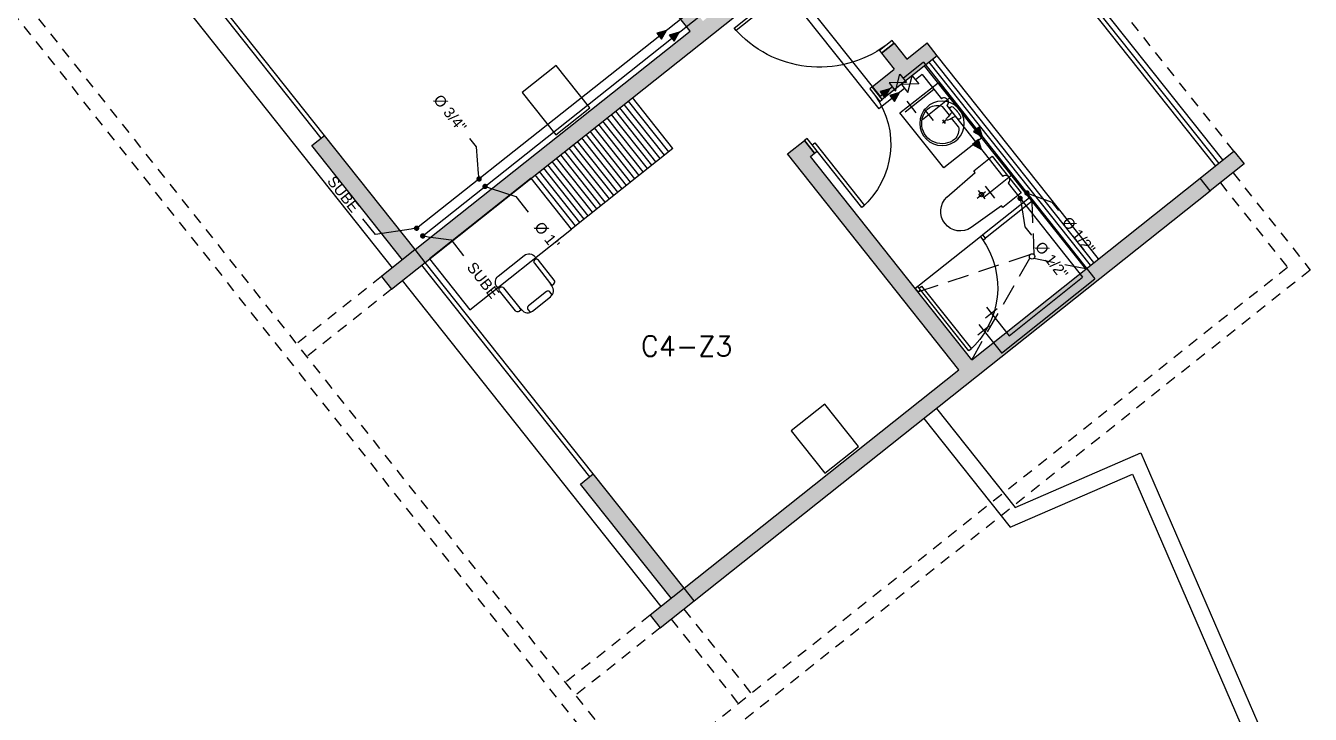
# Model space of a CAD drawing. Header units: metres. Extents: x 51 to 18146, y -212 to 18074.
# Drawn here: x 3291.53 to 3306.57, y 2234.48 to 2242.54 of the extents above; entities that cross this region are included whole.
import ezdxf
from ezdxf import colors
from ezdxf.entities.mleader import LeaderData, LeaderLine
from ezdxf.math import Vec2, Vec3

# ---------------------------------------------------------------- set-up
doc = ezdxf.new("R2010")
doc.units = ezdxf.units.M
doc.linetypes.add('DASHED2', pattern=[0.375, 0.25, -0.125])
doc.linetypes.add('HIDDEN2', pattern=[0.1875, 0.125, -0.0625])
doc.layers.get('0').update_dxf_attribs({"color": 250})
for name, color, linetype in [('AGUA_CALIENTE', 1, 'Continuous'), ('AGUA_FRIA', 5, 'Continuous'), ('NO', 250, 'Continuous')]:
    doc.layers.add(name, color=color, linetype=linetype)
doc.layers.get('0').freeze()
doc.styles.add('ROMANS', font='romans', dxfattribs={"height": 0.13})
doc.styles.get("Standard").update_dxf_attribs({"font": 'arial.ttf'})

# ---------------------------------------------------------------- blocks, each defined once
blk = doc.blocks.new('Silla de escritorio 2')
for points in [[(4.068329749366641, 0.660517147558783), (4.068297100695327, 0.6605121246862731, -0.4142135623730951), (4.068207100695326, 0.660602124686273), (4.068207100695326, 0.6609921246862731, -0.4142135623730945), (4.068297100695327, 0.6610821246862731), (4.068329749366641, 0.661077101813763)], [(4.068651834279518, 0.6605666990838409), (4.068687100695327, 0.6605721246862731, 0.4142135623730951), (4.068777100695326, 0.6606621246862731), (4.068777100695326, 0.660932124686273, 0.4142135623730945), (4.068687100695327, 0.661022124686273), (4.068651834279518, 0.6610275502887051)], [(4.068771953509068, 0.660962124686273), (4.068729527102197, 0.660962124686273, 0.4142135623730948), (4.068699527102197, 0.660932124686273), (4.068699527102197, 0.6606621246862731, 0.414213562373095), (4.068729527102197, 0.660632124686273), (4.068771953509068, 0.660632124686273)]]:
    blk.add_lwpolyline(points, format="xyb")
for points in [[(4.068652503220555, 0.6610875502887053), (4.068352503220554, 0.6610875502887053, 1), (4.068352503220554, 0.6610275502887051), (4.068682503220554, 0.6610275502887051), (4.068682503220554, 0.661057550288705, 0.4142135623730951)], [(4.068682503220554, 0.6605666990838409), (4.068682503220554, 0.660536699083841, -0.4142135623730951), (4.068652503220555, 0.660506699083841), (4.068352503220554, 0.660506699083841, -1), (4.068352503220554, 0.6605666990838409)]]:
    blk.add_lwpolyline(points, format="xyb", close=True)
blk = doc.blocks.new('B3')
for p, q in [((-0.0001959999999999, -0.000219), (-0.0002059999999999, -0.000219)), ((0.0002059999999999, -0.000219), (0.0001959999999999, -0.000219)), ((-5.03486358102e-05, -0.0003), (5.03486358102e-05, -0.0003)), ((0, -0.0003503486358102), (0, -0.0002520082186106))]:
    blk.add_line(p, q)
blk.add_lwpolyline([(-0.0002159999999999, -0.000219), (-0.0002159999999999, 0), (0.0002160000000001, -1e-16), (0.0002159999999999, -0.000219), (0.0001959999999999, -0.000219), (0.0001799892737781, -0.0005637399269904, -0.9237221169889476), (-0.0001799892737781, -0.0005637399269904), (-0.0001959999999999, -0.000219)], format="xyb", close=True)
blk.add_circle((0, -0.0003), 2e-05)
blk = doc.blocks.new('B1')
for p, q in [((-0.0001415971398017, -0.000124), (-1.94043751167e-05, -0.000124)), ((-6.29496485749e-05, -7.67153968206e-05), (-3.93239013624e-05, -7.67153968206e-05)), ((1.94043751169e-05, -0.000124), (0.0001415971398017, -0.000124)), ((3.93239013652e-05, -7.67153968206e-05), (6.29496485751e-05, -7.67153968206e-05)), ((-2.51743179051e-05, -0.0002115), (2.51743179051e-05, -0.0002115)), ((0, -0.0002366743179051), (0, -0.0001875041093053))]:
    blk.add_line(p, q)
for centre, radius in [((0, -0.0002415), 0.0002415), ((0, -0.0002115), 1e-05)]:
    blk.add_circle(centre, radius)
for centre, radius, start, end in [((-6.12184111592e-05, -0.0002645774370347), 0.0001619344182731, 119.7598619139509, 171.8068264297613), ((-6.29496485749e-05, -5.69062837552e-05), 1.98091130654e-05, 103.3836773934596, 270.0000000001693), ((0, -0.0004192787741239), 0.0003875729818072, 79.96494119364827, 100.0350588063517), ((-3.93239013624e-05, -8.8660146477e-05), 1.19447496565e-05, 18.09535504619785, 90), ((-0.0005623570317512, -0.0002226317528119), 0.0005518385724188, 6.022547126617019, 14.44770311294825), ((0.0005623570317487, -0.0002226317528118), 0.000551838572416, 165.5522968869096, 173.9774528733635), ((3.93239013652e-05, -8.8660146477e-05), 1.19447496565e-05, 90, 161.9046449536466), ((6.29496485751e-05, -5.69062837552e-05), 1.98091130654e-05, 270, 76.61632260654042), ((6.12184111592e-05, -0.0002645774370347), 0.0001619344182731, 8.193173570238732, 60.24013808604904), ((0, -0.0002415), 0.0002215, 179.9999989439899, 8.194265055e-07), ((0, -0.0001657729052949), 1.36040385439e-05, 175.6157637962072, 4.384236203792757)]:
    blk.add_arc(centre, radius, start, end)
blk = doc.blocks.new('*U144')
for points in [[(0.0299999978067355, 0.8150000002444722), (0.0300000000279397, 0.0750000011175871), (0.0600000000558794, 0.0750000011175871), (0.0599999986495823, 0.8150000021071173)], [(0.0299999995622784, 0), (0, 0), (-1.0477379e-09, 0.1499999966472387), (0.0299999982817098, 0.150000000372529)], [(0.7999999995320105, 2.104789e-09), (0.7699999995040708, 2.421439e-10), (0.7699999983399176, 0.1499999987520277), (0.7999999981350266, 0.1499999987520277)]]:
    blk.add_lwpolyline(points, close=True)
blk.add_arc((-0.0031060422485219, 0.0418939605297724), 0.7738145518450112, 2.452028918829242, 87.5479712191086)
blk = doc.blocks.new('*U118')
for points in [[(-3.1739649e-09, 0.1499999947845928), (0.0299999968539748, 0.1499999967526707), (0.0299999985452919, -1.7572132e-09), (-1.2498171e-09, -1.862646e-09)], [(1.029999997147341, 0.150000000267097), (1.059999996709619, 0.1500000003725298), (1.059999998284521, 3.7252911e-09), (1.029999998955073, -1.05432e-10)], [(1.030000002438748, -0.9250000003289492), (1.029999996945262, 0.0749999991495099), (0.9999999969173224, 0.0749999990440772), (1.000000001595901, -0.9250000022970272)]]:
    blk.add_lwpolyline(points, close=True)
blk.add_arc((1.074737891383378, 0.1197378916814813), 1.045695340698735, 182.452029120191, 267.5479714204704)
blk = doc.blocks.new('*U93')
for points in [[(0.2599999973709028, 0.094999998063903), (0.2899999973988425, 0.0950000000319809), (0.2899999987035729, 0.0549999991006583), (0.2599999989084639, 0.0549999989952255)], [(1.030000001767141, -0.6649999999773748), (1.029999996945262, 0.0749999991495099), (0.9999999969173222, 0.0749999990440772), (1.000000000924294, -0.6650000019454528)], [(1.029999997340634, 0.0950000019434777), (1.059999996902913, 0.0950000020489105), (1.059999998091228, 0.0550000039115556), (1.02999999876178, 0.0550000000808325)]]:
    blk.add_lwpolyline(points, close=True)
blk.add_arc((1.063106039105374, 0.1081060398536734), 0.7738145518450109, 182.452029120191, 267.5479714204703)
blk = doc.blocks.new('PUNTO_AGUA_CALIENTE')
at = {"layer": 'AGUA_CALIENTE'}
for p, q in [((0.2818822718510491, 0.4581205385224662), (0.2818822718510491, 0.4582887856466023)), ((0.281847712079875, 0.4581567750627264), (0.2819168316222233, 0.4581567750627264))]:
    blk.add_line(p, q, dxfattribs=at)
blk = doc.blocks.new('PUNTO_AGUA_FRIA')
at = {"layer": 'AGUA_FRIA'}
for p, q in [((0.282150902170877, 0.4581205385224662), (0.282150902170877, 0.4582887856466023)), ((0.282116342399703, 0.4581567750627264), (0.2821854619420512, 0.4581567750627264))]:
    blk.add_line(p, q, dxfattribs=at)
blk = doc.blocks.new('VALV_AGUA_CALIENTE')
blk.add_lwpolyline([(0.2823402352111088, 0.4577852973658544), (0.2823402352111088, 0.457689008182271), (0.2824681809542844, 0.4577852973658544), (0.2824681809542844, 0.457689008182271), (0.2823402352111088, 0.4577852973658544)])
blk = doc.blocks.new('VALV_AGUA_FRIA')
at = {"layer": 'AGUA_FRIA'}
blk.add_lwpolyline([(0.2827323578976298, 0.4577938956379116), (0.2827323578976298, 0.4576976064543282), (0.2828603036408054, 0.4577938956379116), (0.2828603036408054, 0.4576976064543282), (0.2827323578976298, 0.4577938956379116)], dxfattribs=at)
blk = doc.blocks.new('_Dot')
at = {"color": 0, "linetype": 'ByBlock', "lineweight": -2}
blk.add_line((-0.5, 0), (-1, 0), dxfattribs=at)
at = {"color": 0, "linetype": 'ByBlock', "const_width": 0.5}
blk.add_lwpolyline([(-0.25, 0, 1), (0.25, 0, 1)], format="xyb", close=True, dxfattribs=at)
blk = doc.blocks.new('PISO 1')
at = {"layer": 'NO', "true_color": 0x121212}
h = blk.add_hatch(color=250, dxfattribs=at)
h.dxf.hatch_style = 1
h.paths.add_polyline_path([(282.647303237422, 348.5217015385746), (282.7653370288337, 348.3730818201657), (282.3690177823439, 348.0583250502078), (282.2509839944567, 348.206944762358)])
h.paths.add_polyline_path([(273.8464397364544, 346.3792983329912), (273.9644735244708, 346.2306786178989), (273.5681542856954, 345.9159218419653), (273.4501204928835, 346.0645415592621)])
h.paths.add_polyline_path([(279.2958194016258, 350.7072130474411), (279.4138531877298, 350.5585933337984), (279.0175339437018, 350.2438365597824), (278.8995001545317, 350.3924562829402)])
h.paths.add_polyline_path([(287.6141682088274, 328.2301869574188), (287.7322020007058, 328.0815672393806), (288.1285212475333, 328.3963240126513), (288.0104874586754, 328.5449437241069)])
h.paths.add_polyline_path([(285.0079691205108, 345.5493162639553), (285.1260029100556, 345.4006965440636), (284.7296836638949, 345.0859397803041), (284.6116498769866, 345.2345594902634)])
h.paths.add_polyline_path([(276.3056301126376, 354.4722458194671), (276.4236639045161, 354.3236261014289), (276.0273446585756, 354.0088693288625), (275.9093108708967, 354.1574890472674)])
h.paths.add_polyline_path([(284.4666005014208, 332.1933793966153), (284.584634289904, 332.0447596818937), (284.9809535345734, 332.3595164504059), (284.8629197439661, 332.5081361724983)])
h.paths.add_polyline_path([(281.3190327887902, 336.1565718405685), (281.4370665783816, 336.0079521207138), (281.8333858223725, 336.3227088947765), (281.7153520314276, 336.4713286135561)])
h.paths.add_polyline_path([(278.1714650799845, 340.1197642816223), (278.2894988666007, 339.9711445654179), (278.6858181134747, 340.2859013387256), (278.5677843255407, 340.4345210508389)])
h.paths.add_polyline_path([(275.810789295715, 343.0921586155289), (275.928823083814, 342.9435388974575), (276.3251423292878, 343.2582956696533), (276.207108539871, 343.4069153836335)])
h.paths.add_polyline_path([(294.4506722555029, 333.6597389386223), (294.5687060411855, 333.5111192216765), (294.1723867985123, 333.196362451705), (294.0543530080796, 333.344982167923)])
h.paths.add_polyline_path([(291.3031045414349, 337.62293138151), (291.4211383313638, 337.4743116649681), (291.0248190849111, 337.1595548949634), (290.9067852998232, 337.3081746063684)])
h.paths.add_polyline_path([(288.155536827367, 341.5861238243978), (288.2735706182665, 341.4375041085506), (287.8772513747052, 341.1227473349052), (287.7592175848217, 341.2713670485148)])
h.paths.add_polyline_path([(285.1415282922573, 355.3498753718352), (285.2595620803192, 355.2012556538104), (284.8632428370045, 354.8864988893427), (284.7452090506001, 355.035118599626)])
h.paths.add_polyline_path([(282.151338963679, 359.1149081937103), (282.2693727516955, 358.966288478618), (281.8730535100012, 358.6515317064554), (281.7550197224514, 358.8001514219184)])
h.paths.add_polyline_path([(287.5022040749986, 352.377481042728), (287.6202378610654, 352.228861329132), (287.2239186199575, 351.9141045543144), (287.1058848313917, 352.062724272015)])
at = {"layer": 'NO', "true_color": 0x515152}
h = blk.add_hatch(color=251, dxfattribs=at)
h.dxf.hatch_style = 1
h.paths.add_polyline_path([(286.3018853739667, 339.8715915510118), (286.3412299661872, 339.8220516470091), (286.4898496908238, 339.9400854305793), (286.4505050904593, 339.9896253401403), (286.6882966349232, 340.1784793982493), (286.5702628470359, 340.3270991103996), (286.4216431313476, 340.2090653249544), (285.0840656793685, 339.1467612229496), (283.1955250523821, 341.5246766898221), (283.245064962535, 341.5640212838825), (283.1270311711233, 341.7126410022915), (282.9288715465194, 341.5552626147108), (284.9354459609264, 339.0287274353174), (281.7153521034832, 336.4713286677381), (281.8333858914997, 336.3227089526457)])
h.paths.add_polyline_path([(284.681722219448, 342.7050145809045), (284.5636884309715, 342.8536342975344), (284.3258970960767, 342.6647803999283), (284.1763876440955, 342.8530320351458), (284.0277679230288, 342.7349982423844), (284.1772773781384, 342.54674661262), (283.9196696577876, 342.3421545463257), (284.037703445804, 342.1935348312334)])
h.paths.add_polyline_path([(283.3422821978104, 343.9032780309131), (283.3029375925527, 343.9528179466352), (283.1543178758474, 343.8347841578704), (283.1936624736405, 343.7852442477135)])
h.paths.add_polyline_path([(282.7480882643749, 343.5121545634665), (282.6300535066155, 343.6607754976731), (278.5677843936519, 340.4345211109458), (278.6858181821351, 340.2859013962243)])
h.paths.add_polyline_path([(281.7153520956873, 336.471328658578), (280.6530479963699, 337.808906122891), (280.5044282833232, 337.6908723342157), (281.5667323753794, 336.3532948724325)])
h.paths.add_polyline_path([(289.4494530823978, 335.9083991066919), (289.4887976721098, 335.8588592067101), (289.6374173967931, 335.9768929903174), (289.5980727988903, 336.0264328958204), (289.8358643423753, 336.2152869561204), (289.7178305576715, 336.3639066708752), (288.2316333896199, 335.1835687800754), (286.3430927627256, 337.5614842440526), (286.3926326699033, 337.6008288417632), (286.2745988795077, 337.7494485579345), (286.0764392596993, 337.5920701681493), (288.0830136742354, 335.0655349858138), (284.8629198147136, 332.5081362226729), (284.9809536008176, 332.3595165090302)])
h.paths.add_polyline_path([(287.829289925424, 338.741822142551), (287.7112561422018, 338.8904418524692), (287.4734645993584, 338.7015877866655), (287.3239551351964, 338.8898394362617), (287.1753354136629, 338.7718056431297), (287.324844875563, 338.5835540067319), (287.067237436746, 338.3789621609872), (287.1852712247625, 338.2303424458949)])
h.paths.add_polyline_path([(284.8629197947463, 332.508136204303), (283.8006156910937, 333.8457136641074), (283.6519959774443, 333.7276798760952), (284.7143000743918, 332.3901024181204)])
h.paths.add_polyline_path([(288.0104875365843, 328.5449437908535), (286.9482018849362, 329.882521018683), (286.7995821712868, 329.7644872306707), (287.8618678162297, 328.4269100046708)])
h.paths.add_polyline_path([(294.1723941148605, 333.1963533740405), (294.0543530735194, 333.3449822228638), (291.3792011019129, 331.2203763328096), (289.4906604729314, 333.5982918041108), (289.5402003821964, 333.6376363944974), (289.4221665898058, 333.7862561150974), (289.2240069698681, 333.6288777282542), (291.2305813824918, 331.1023425473684), (288.0104947710695, 328.5449346522837), (288.1285285590035, 328.3963149401704)])
h.paths.add_polyline_path([(290.9768576420446, 334.7786296897404), (290.8588238525824, 334.927249406653), (290.6210323004867, 334.7383953515406), (290.4715228426115, 334.9266469941795), (290.3229031215447, 334.8086132014182), (290.4724125888352, 334.6203615572751), (290.2148050789318, 334.4157696550735), (290.3328388650358, 334.2671499414309)])
at = {"layer": 'NO'}
h = blk.add_hatch(color=256, dxfattribs=at)
h.dxf.hatch_style = 1
h.paths.add_polyline_path([(287.7467606084316, 334.9705372585543), (287.8052172536138, 335.0750083745885), (287.6902233126507, 335.0417249351068)])
h = blk.add_hatch(color=256, dxfattribs=at)
h.dxf.hatch_style = 1
h.paths.add_polyline_path([(287.8935965863018, 334.9473044098101), (287.9520532314839, 335.0517755258442), (287.8370592905675, 335.0184920863997)])
h = blk.add_hatch(dxfattribs=at)
h.set_pattern_fill('_USER', color=256, scale=0.0632629394249243, angle=128.4566051906233, pattern_type=0)
h.set_pattern_definition([(128.4566051906231, (-3230.610551166106, -3522.553065671008), (-0.0495399055272741, -0.0393445963892171), [])])
h.paths.add_polyline_path([(286.2194508199731, 333.3431294068939), (286.6915859798909, 332.7486505347212), (287.8805437082137, 333.6929208539341), (287.4084085565224, 334.2873997175695)])
h = blk.add_hatch(color=256, dxfattribs=at)
h.dxf.hatch_style = 1
h.paths.add_polyline_path([(290.3634484147726, 334.2861800665422), (290.4219050599176, 334.390651182623), (290.3069111189917, 334.3573677430948)])
h = blk.add_hatch(color=256, dxfattribs=at)
h.dxf.hatch_style = 1
h.paths.add_polyline_path([(290.4753095787238, 334.2412704548764), (290.5337662238593, 334.3457415708734), (290.4187722829896, 334.312458131466)])
h = blk.add_hatch(color=256, dxfattribs=at)
h.dxf.hatch_style = 1
h.paths.add_polyline_path([(291.4001964379186, 333.8889435779782), (291.5046675539527, 333.830486932796), (291.4713841145453, 333.9454808736657)])
h = blk.add_hatch(color=256, dxfattribs=at)
h.dxf.hatch_style = 1
h.paths.add_polyline_path([(291.3889054000267, 333.7401280894672), (291.4933765160979, 333.6816714442384), (291.4600930766163, 333.7966653852014)])
at = {"layer": 'NO', "linetype": 'HIDDEN2'}
for p, q in [((287.5282945929474, 326.3038762297374), (277.2986995359545, 339.1842516684176)), ((287.4977091027647, 326.037223077415), (277.1500798223905, 339.0662178756017)), ((294.4506723213724, 333.6597389939805), (291.4211384021484, 337.474311715096)), ((294.4399149789999, 333.4088333536832), (295.3448407089713, 332.2694155057736)), ((294.2912952621546, 333.2907995648073), (295.0781872021654, 332.3000014350129)), ((284.4666005682609, 332.1933794526682), (283.4758011923725, 331.4064864685868)), ((295.3448407089713, 332.2694155057736), (287.4977091027647, 326.037223077415)), ((295.0781872021654, 332.3000014350129), (287.5282945929474, 326.3038762297374)), ((284.5846343586565, 332.044759736497), (283.5938349824307, 331.2578667491028)), ((288.0096250861599, 328.3018966781563), (288.79651701765, 327.3110985632115)), ((287.6141682795749, 328.2301870075934), (286.6233688734312, 327.4432940596907)), ((287.861005369574, 328.1838628889535), (288.6478973010641, 327.1930647740088)), ((287.7322020660165, 328.0815672972634), (286.741402661997, 327.29467434199))]:
    blk.add_line(p, q, dxfattribs=at)
at = {"layer": 'NO'}
for p, q in [((287.2494758703595, 338.1352457297363), (290.3067001381728, 334.2991366062637)), ((288.0830136742354, 335.0655349858138), (286.0764392596993, 337.5920701681493)), ((291.2031628139962, 337.301195496951), (294.2326967363602, 333.4866227662271)), ((291.242794742376, 337.3326711681565), (294.2723286627081, 333.518098441908)), ((294.3223831413397, 333.5578517183161), (291.2928492221158, 337.3724244394316)), ((283.7609837719372, 333.8142379845472), (281.7937539492811, 336.2912332613918)), ((283.8006156914945, 333.8457136668614), (281.8333858752914, 336.3227089337599)), ((284.5954039544828, 332.2956751107716), (281.5658700350842, 336.1102478377615)), ((284.8788860928099, 332.7590132875303), (288.8802767103889, 335.9279556536853)), ((284.9507201549963, 332.6685649673037), (289.0271126883058, 335.9047228049781)), ((284.9809536008176, 332.3595165090302), (289.4494530860851, 335.9083991096203)), ((288.9786935371057, 335.8044237315108), (290.291927485562, 334.1553975580876)), ((284.8629198147136, 332.5081362226729), (288.0830136742354, 335.0655349858138)), ((290.4715228343034, 334.9266469875812), (290.3229031210781, 334.8086132010475)), ((290.4715228382373, 334.9266469996872), (290.6210323004867, 334.7383953515406)), ((290.6210323004867, 334.7383953515406), (290.8588238525824, 334.927249406653)), ((290.9768576420446, 334.7786296897404), (290.8588238525824, 334.927249406653)), ((290.3229031186162, 334.8086132051055), (290.4724125873893, 334.6203615590955)), ((292.8109051847885, 332.3574341441988), (290.9223645592944, 334.7353496092879)), ((292.8653988758108, 332.4007134587583), (290.9768576420446, 334.7786296897404)), ((290.8152595559118, 334.7016108466103), (290.5770460884814, 334.5132272442624)), ((290.8152595559118, 334.7016108466103), (292.82216005204, 332.1657264069717)), ((292.7167785491803, 332.2826804370093), (290.8282379226702, 334.6605959043362)), ((292.7712732598864, 332.3259584666975), (290.8827326342631, 334.7038739347287)), ((290.8001450508389, 334.5576012584714), (290.7209479108141, 334.4950632760496)), ((290.8001450508389, 334.5576012584714), (291.0245371616039, 334.2740633037575)), ((287.8805437082137, 333.6929208539341), (287.408407733911, 334.2874007496054)), ((290.5940058796633, 334.3946012729351), (290.291927485562, 334.1553975580876)), ((290.4501040571177, 334.4127652415116), (290.3067001381728, 334.2991366062637)), ((291.087418997527, 334.1947443317121), (291.743604860249, 333.3652127087531)), ((283.6519959770436, 333.7276798733412), (283.8006156914945, 333.8457136668614)), ((284.8629197979105, 332.5081362093279), (283.8006156914945, 333.8457136668614)), ((284.714300083705, 332.3901024220157), (283.6519959770436, 333.7276798733412)), ((287.8805437082137, 333.6929208539341), (286.6915859798909, 332.7486505347212)), ((289.2240069698681, 333.6288777282542), (289.4221665898058, 333.7862561150974)), ((289.5402003821964, 333.6376363944974), (289.4221665898058, 333.7862561150974)), ((291.2305813824918, 331.1023425473684), (289.2240069698681, 333.6288777282542)), ((289.4906604729314, 333.5982918041108), (289.5402003821964, 333.6376363944974)), ((291.3792011019129, 331.2203763328096), (289.4906604729314, 333.5982918041108)), ((291.3792011019129, 331.2203763328096), (294.0543530726325, 333.3449822221594)), ((291.8065779567292, 333.2859663823136), (292.678395672328, 332.184276555094)), ((288.1285285585367, 328.3963149397997), (294.1723941148605, 333.1963533740405)), ((292.0557893358442, 333.114950887513), (291.5108503700626, 332.6821603291719)), ((292.0872650156658, 333.0753189606479), (291.5423260899039, 332.6425283528749)), ((291.4811264265027, 332.6585535711386), (290.7479358269211, 332.0762535432176)), ((286.9085699657796, 329.8510453391228), (284.9413401431236, 332.3280406159673)), ((286.948201885337, 329.882521021437), (284.9809720691338, 332.3595162883356)), ((291.816872532322, 331.5000548176509), (292.678395672328, 332.184276555094)), ((287.7429716631553, 328.332482668927), (284.7134376578483, 332.147055330809)), ((291.7276365536046, 331.2982815456628), (292.82216005204, 332.1657264069717)), ((288.0104947724698, 328.5449346533957), (291.2305813824918, 331.1023425473684)), ((286.799582170886, 329.7644872279168), (286.948201885337, 329.882521021437)), ((288.0105059917529, 328.5449435639035), (286.948201885337, 329.882521021437)), ((287.8618862775475, 328.4269097765913), (286.799582170886, 329.7644872279168))]:
    blk.add_line(p, q, dxfattribs=at)
at = {"layer": 'NO', "linetype": 'DASHED2'}
for p, q in [((292.1112071828868, 332.4480347162821), (292.0872650091177, 333.0753189253816)), ((290.7496875551422, 332.0130148248361), (292.0667649311472, 332.4531323767893)), ((291.3792010990669, 331.2203763335178), (292.0616672751143, 332.4086901241122)), ((292.7167785491803, 332.2826804370093), (292.1061095253626, 332.4035924683578))]:
    blk.add_line(p, q, dxfattribs=at)
at = {"layer": 'NO'}
for points in [[(287.7467606084316, 334.9705372585543), (287.8052172536138, 335.0750083745885), (287.6902233126507, 335.0417249351068), (287.7467606084316, 334.9705372585543)], [(287.8935965863018, 334.9473044098101), (287.9520532314839, 335.0517755258442), (287.8370592905675, 335.0184920863997), (287.8935965863018, 334.9473044098101)], [(290.9768576420446, 334.7786296897404), (290.3328388650358, 334.2671499414309), (290.2148050789318, 334.4157696550735), (290.4724125856145, 334.6203615547173)], [(290.3634484147726, 334.2861800665422), (290.4219050599176, 334.390651182623), (290.3069111189917, 334.3573677430948), (290.3634484147726, 334.2861800665422)], [(290.4753095787238, 334.2412704548764), (290.5337662238593, 334.3457415708734), (290.4187722829896, 334.312458131466), (290.4753095787238, 334.2412704548764)], [(291.4001964379186, 333.8889435779782), (291.5046675539527, 333.830486932796), (291.4713841145453, 333.9454808736657), (291.4001964379186, 333.8889435779782)], [(291.3889054000267, 333.7401280894672), (291.4933765160979, 333.6816714442384), (291.4600930766163, 333.7966653852014), (291.3889054000267, 333.7401280894672)], [(290.818537267376, 330.5327335434827), (291.8306007475088, 329.2584154958578), (293.2610140717778, 329.8790917756691), (294.7592580528359, 326.4261905914998)], [(290.9671569832725, 330.6507673351827), (291.8886498044573, 329.4904893912686), (293.3595731930776, 330.1287435399861), (294.9333632805647, 326.5017363719654)]]:
    blk.add_lwpolyline(points, dxfattribs=at)
for points in [[(286.9064910730055, 334.1685655512647), (286.5130451071542, 334.6639646050371), (286.1167258664305, 334.3492078335693), (286.5101718235871, 333.853808784994)], [(290.9856150674855, 334.4624353027752), (291.497094816274, 333.8184165269841), (291.0512356634478, 333.4643151629522), (290.5397559187413, 334.1083339269905)], [(294.4506723204388, 333.6597389932391), (294.5687061090513, 333.5111192755755), (294.1723868673928, 333.1963625003968), (294.0543530764479, 333.3449822191764)], [(285.5026282478212, 331.8043802246349), (286.6915859803577, 332.7486505350919), (286.2194508199731, 333.3431294068939), (285.0304930846828, 332.3988590942497)], [(284.4666005682609, 332.1933794526682), (284.5846343586565, 332.044759736497), (284.9809536008176, 332.3595165090302), (284.8629198147136, 332.5081362226729)], [(290.0540596005703, 330.2053720812045), (289.6606136361563, 330.7007711360424), (289.2642943935285, 330.3860143631386), (289.657740352168, 329.8906153126962)], [(287.6141682795749, 328.2301870075934), (287.7322020660165, 328.0815672972634), (288.1285213111156, 328.3963240661931), (288.0104875202531, 328.5449437819936)]]:
    blk.add_lwpolyline(points, close=True, dxfattribs=at)
blk.add_circle((292.0864372296957, 332.4283624207113), 0.0316314697124622, dxfattribs=at)
for centre in [(291.056011491471, 334.2344303057479), (291.7751704506362, 333.3256523563961)]:
    blk.add_arc(centre, 0.050610354420111, 308.3581151028466, 128.5867073614205, dxfattribs=at)
for name, p, xscale, yscale, zscale, rotation in [('*U118', (290.3229031204366, 334.8086132065512), -1.265258788498485, 1.265258788498485, 1.265258788498485, 308.4566051706481), ('VALV_AGUA_FRIA', (931.3004054162449, 104.5604798093417), -1265.258788498486, 1265.258788498486, 1265.258788498486, 38.55509703800314), ('PUNTO_AGUA_CALIENTE', (-1061.108015342971, 174.0393619426728), 2530.51757699697, 2530.51757699697, 2530.51757699697, 308.3581133924516), ('VALV_AGUA_CALIENTE', (931.0495432635464, 104.2415977698309), -1265.258788498486, 1265.258788498486, 1265.258788498486, 38.55509703797228), ('*U144', (289.4221665921849, 333.7862561140184), -1.265258788498485, 1.265258788498485, 1.265258788498485, 218.4566051706635), ('B1', (291.2353131445473, 334.1475433953179), -1075.469970223714, 1075.469970223713, 1075.469970223713, 308.4710959894153), ('PUNTO_AGUA_FRIA', (-1061.329364088565, 174.4821623655591), 2530.517576996971, 2530.517576996971, 2530.517576996971, 308.3581133924988), ('B3', (291.7902064225104, 333.3881552038765), 1265.258788498486, 1265.258788498486, 1265.258788498486, 308.4710960551792), ('PUNTO_AGUA_FRIA', (-1060.609671732473, 173.5747965133887), 2530.51757699697, 2530.51757699697, 2530.51757699697, 308.3581133924986), ('*U93', (291.8432126033648, 332.7926264231616), -1.265258788498486, 1.265258788498485, 1.265258788498485, 38.45660752652826), ('Silla de escritorio 2', (-2758.1884345851, 3104.000119118246), 998.8885172361571, 998.8885172361571, 998.8885172361571, 308.4566051756141), ('PUNTO_AGUA_CALIENTE', (131.4701569160838, 1683.542783720925), 2530.51757699697, 2530.51757699697, 2530.51757699697, 218.3581133924516), ('PUNTO_AGUA_FRIA', (131.9129573389701, 1683.764132466519), 2530.517576996971, 2530.517576996971, 2530.517576996971, 218.3581133924987)]:
    blk.add_blockref(name, p, dxfattribs=dict(at, xscale=xscale, yscale=yscale, zscale=zscale, rotation=rotation))
at = {"color": 1, "insert": (287.5051898131567, 331.4973123747398), "char_height": 0.234, "attachment_point": 1, "style": 'ROMANS'}
blk.add_mtext_dynamic_manual_height_columns('{\\C52;\\c3000776;C4-\\C219;\\c6627684;Z3}', width=0.0013234804973138, gutter_width=0.00117, heights=[0.000234], dxfattribs=at)
at = {"layer": 'NO'}
ml = blk.add_multileader_mtext('Standard', dxfattribs=at)
ml.set_content(' Ø 3/4"', color=256)
ml.set_leader_properties(color=250)
ml.set_arrow_properties(name='DOT')
ml.build(insert=Vec2(0, 0))
ml.multileader.update_dxf_attribs({"dogleg_length": 0.1, "arrow_head_size": 0.0632629394249243})
ctx = ml.context
ctx.base_point, ctx.char_height, ctx.arrow_head_size, ctx.landing_gap_size, ctx.plane_origin, ctx.plane_x_axis, ctx.plane_y_axis = Vec3(285.0112391572226, 334.4294292157884), 0.1265258788498486, 0.0632629394249243, 0.1265258788498486, Vec3(285.1430809395249, 335.4739266901063), Vec3(0.6201822272826883, -0.7844577776800254), Vec3(0.7844577776800254, 0.6201822272826883)
ctx.text_align_type = 2
notes = []
notes.append((ctx, [(1, (1, 1, 0), (285.578989333254, 333.7112918332995), (-0.6201822272826883, 0.7844577776800254), 0.1265258788498487, [(0, [(285.6107561799023, 333.3358568885947)], 0, [])])]))
ctx.mtext.insert, ctx.mtext.text_direction, ctx.mtext.rotation, ctx.mtext.alignment, ctx.mtext.flow_direction = Vec3(285.4736755064444, 333.9506138201647), Vec3(0.6201822272826883, -0.7844577776800254), 5.381363959382472, 3, 5
ml = blk.add_multileader_mtext('Standard', dxfattribs=at)
ml.set_content('SUBE', color=256)
ml.set_leader_properties(color=250)
ml.set_arrow_properties(name='DOT')
ml.build(insert=Vec2(0, 0))
ml.multileader.update_dxf_attribs({"dogleg_length": 0.1, "arrow_head_size": 0.0632629394249243})
ctx = ml.context
ctx.base_point, ctx.char_height, ctx.arrow_head_size, ctx.landing_gap_size, ctx.plane_origin, ctx.plane_x_axis, ctx.plane_y_axis = Vec3(283.8035741876252, 333.4312575513691), 0.1265258788498486, 0.0632629394249243, 0.1265258788498486, Vec3(284.9831134203352, 335.1079337369201), Vec3(0.6236581586613454, -0.7816971927384287), Vec3(0.7816971927384287, 0.6236581586613454)
ctx.text_align_type = 2
notes.append((ctx, [(1, (1, 1, 0), (284.398368485551, 332.6857385094257), (-0.6236581586613454, 0.7816971927384287), 0.2367672476560338, [(0, [(284.8788860928099, 332.7590132875303)], 0, [])])]))
ctx.mtext.insert, ctx.mtext.text_direction, ctx.mtext.rotation, ctx.mtext.alignment, ctx.mtext.flow_direction = Vec3(284.2220935483382, 333.0098509997275), Vec3(0.6236581586613454, -0.7816971927384287), 5.385802761081065, 3, 5
ml = blk.add_multileader_mtext('Standard', dxfattribs=at)
ml.set_content(' Ø 1"', color=256)
ml.set_leader_properties(color=250)
ml.set_arrow_properties(name='DOT')
ml.build(insert=Vec2(0, 0))
ml.multileader.update_dxf_attribs({"dogleg_length": 0.1871295025241527, "arrow_head_size": 0.0632629394249243})
ctx = ml.context
ctx.base_point, ctx.char_height, ctx.arrow_head_size, ctx.landing_gap_size, ctx.plane_origin, ctx.plane_x_axis, ctx.plane_y_axis = Vec3(286.1867113502348, 332.9469366082551), 0.1265258788498486, 0.0632629394249243, 0.1265258788498486, Vec3(287.6572042649712, 332.3083221745363), Vec3(0.6236581586613454, -0.7816971927384287), Vec3(0.7816971927384287, 0.6236581586613454)
notes.append((ctx, [(1, (1, 1, 0), (286.0390495245303, 333.1320169010802), (0.6236581586613454, -0.7816971927384287), 0.2367672476560338, [(0, [(285.6805581648721, 333.2479672148545)], 0, [])])]))
ctx.mtext.insert, ctx.mtext.text_direction, ctx.mtext.rotation, ctx.mtext.flow_direction = Vec3(286.3170629513714, 332.8890739989193), Vec3(0.6236581586613454, -0.7816971927384287), 5.385802761081065, 5
ml = blk.add_multileader_mtext('Standard', dxfattribs=at)
ml.set_content('Ø 1/2"', color=256)
ml.set_leader_properties(color=250)
ml.set_arrow_properties(name='DOT')
ml.build(insert=Vec2(0, 0))
ml.multileader.update_dxf_attribs({"dogleg_length": 0.1, "arrow_head_size": 0.0632629394249243})
ctx = ml.context
ctx.base_point, ctx.char_height, ctx.arrow_head_size, ctx.landing_gap_size, ctx.plane_origin, ctx.plane_x_axis, ctx.plane_y_axis = Vec3(292.0812789476187, 332.6763698795359), 0.1265258788498486, 0.0632629394249243, 0.1265258788498486, Vec3(290.1046515332543, 333.557878526777), Vec3(0.6201822272826883, -0.7844577776800254), Vec3(0.7844577776800254, 0.6201822272826883)
notes.append((ctx, [(0, (1, 1, 0), (292.0028098462647, 332.7756240892775), (0.6201822272826883, -0.7844577776800254), 0.1265258788498486, [(0, [(291.9463205181603, 333.1088900177916)], 0, [])])]))
ctx.mtext.insert, ctx.mtext.text_direction, ctx.mtext.rotation, ctx.mtext.flow_direction = Vec3(292.2113724247461, 332.6179292372274), Vec3(0.6201822272826883, -0.7844577776800254), 5.381363959382472, 5
ml = blk.add_multileader_mtext('Standard', dxfattribs=at)
ml.set_content('Ø 1/2"', color=256)
ml.set_leader_properties(color=250)
ml.set_arrow_properties(name='DOT')
ml.build(insert=Vec2(0, 0))
ml.multileader.update_dxf_attribs({"dogleg_length": 0.1, "arrow_head_size": 0.0632629394249243})
ctx = ml.context
ctx.base_point, ctx.char_height, ctx.arrow_head_size, ctx.landing_gap_size, ctx.plane_origin, ctx.plane_x_axis, ctx.plane_y_axis = Vec3(292.3973845474512, 332.9660682317644), 0.1265258788498486, 0.0632629394249243, 0.1265258788498486, Vec3(292.0053027627276, 335.0670690186514), Vec3(0.6236581586613454, -0.7816971927384287), Vec3(0.7816971927384287, 0.6236581586613454)
notes.append((ctx, [(0, (1, 1, 0), (292.3184756508247, 333.0649731560701), (0.6236581586613456, -0.7816971927384287), 0.1265258788498486, [(0, [(292.0256271332151, 333.1715684907881)], 0, [])])]))
ctx.mtext.insert, ctx.mtext.text_direction, ctx.mtext.rotation, ctx.mtext.flow_direction = Vec3(292.5277361485334, 332.9082056223538), Vec3(0.6236581586613454, -0.7816971927384287), 5.385802761081065, 5
ml = blk.add_multileader_mtext('Standard', dxfattribs=at)
ml.set_content('SUBE', color=256)
ml.set_leader_properties(color=250)
ml.set_arrow_properties(name='DOT')
ml.build(insert=Vec2(0, 0))
ml.multileader.update_dxf_attribs({"dogleg_length": 0.1, "arrow_head_size": 0.0632629394249243})
ctx = ml.context
ctx.base_point, ctx.char_height, ctx.arrow_head_size, ctx.landing_gap_size, ctx.plane_origin, ctx.plane_x_axis, ctx.plane_y_axis = Vec3(285.4288718420085, 332.4376077265037), 0.1265258788498486, 0.0632629394249243, 0.1265258788498486, Vec3(287.2622347640968, 332.2382269312436), Vec3(0.6201822272826883, -0.7844577776800254), Vec3(0.7844577776800254, 0.6201822272826883)
notes.append((ctx, [(1, (1, 1, 0), (285.2820330030095, 332.6233416354274), (0.6201822272826883, -0.7844577776800252), 0.2367672476560338, [(0, [(284.9507201549963, 332.6685649673037)], 0, [])])]))
ctx.mtext.insert, ctx.mtext.text_direction, ctx.mtext.rotation, ctx.mtext.flow_direction = Vec3(285.5578143512655, 332.3782571429806), Vec3(0.6201822272826883, -0.7844577776800254), 5.381363959382472, 5
for ctx, leaders in notes:
    for number, flags, end, landing, length, lines in leaders:
        leader = LeaderData()
        leader.index, (leader.has_last_leader_line, leader.has_dogleg_vector, leader.attachment_direction) = number, flags
        leader.last_leader_point, leader.dogleg_vector, leader.dogleg_length = Vec3(end), Vec3(landing), length
        for number, points, colour, breaks in lines:
            line = LeaderLine()
            line.index, line.vertices, line.color, line.breaks = number, Vec3.list(points), colors.encode_raw_color(colour), breaks
            leader.lines.append(line)
        ctx.leaders.append(leader)

msp = doc.modelspace()

# ---------------------------------------------------------------- block references
at = {"layer": 'NO'}
msp.add_blockref('PISO 1', (3011.226606274813, 1907.41289542668), dxfattribs=at)

doc.saveas('drawing.dxf')
